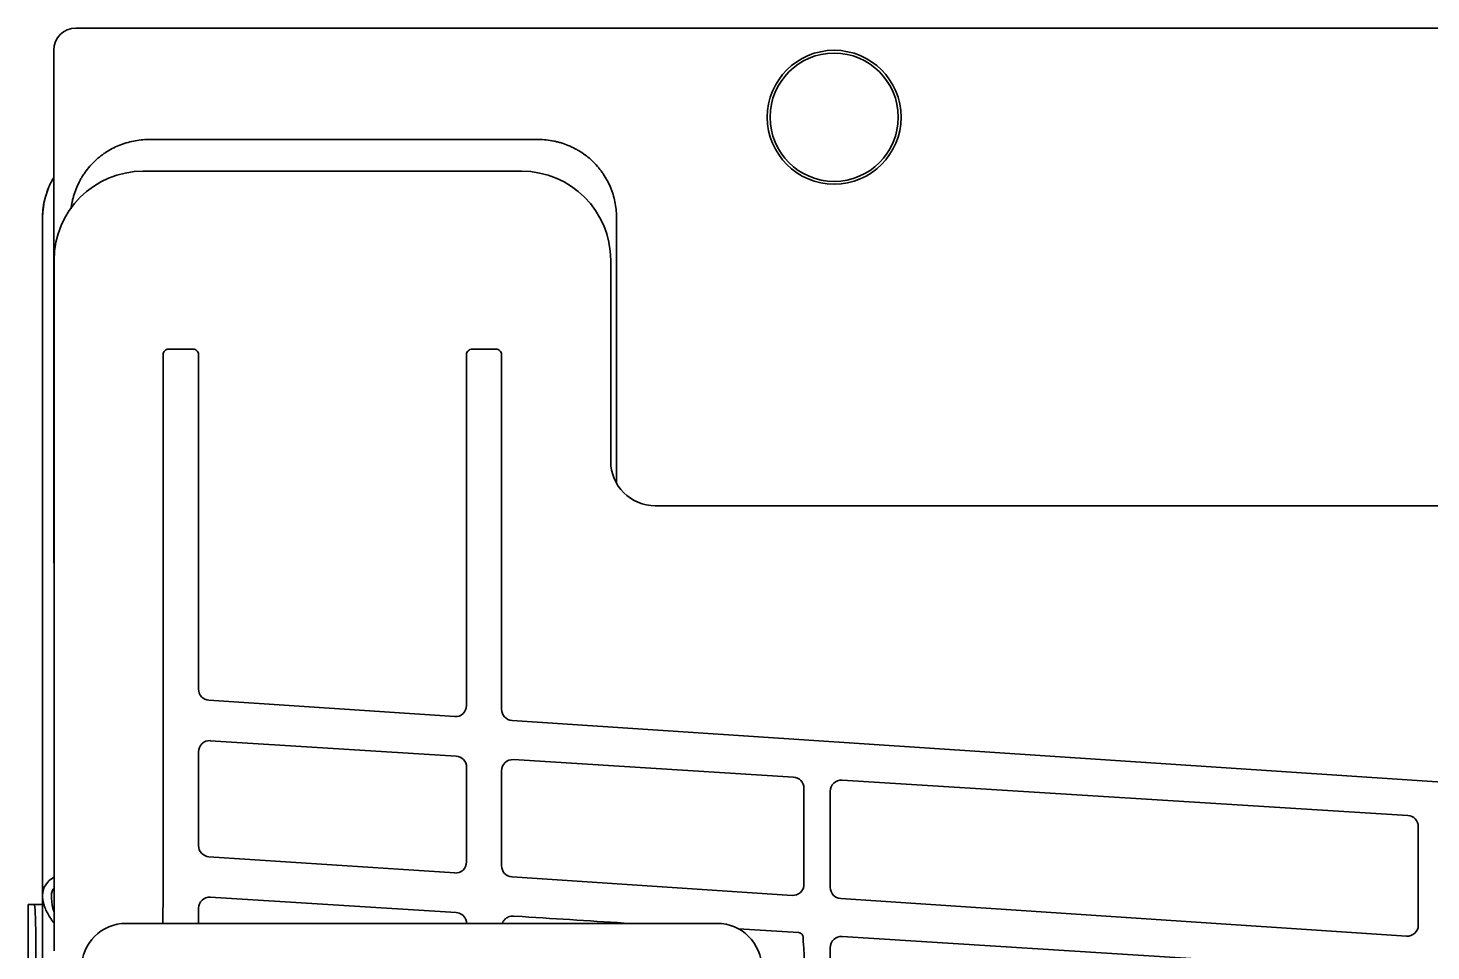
# Model space of a CAD drawing. Extents: x 6336 to 10269, y -393 to 3371.
# Drawn here: x 8426.8 to 8552.6, y 3229.8 to 3312.5 of the extents above; entities that cross this region are included whole.
import ezdxf

# ---------------------------------------------------------------- set-up
doc = ezdxf.new("R2010")
doc.units = 0
doc.header["$LTSCALE"] = 5
doc.layers.add('1', color=7, linetype='CONTINUOUS', true_color=0xffffff)

msp = doc.modelspace()

# ---------------------------------------------------------------- linework, layer by layer
at = {"layer": '1', "color": 7, "linetype": 'Continuous', "lineweight": 35}
for p, q in [((9175.07, 3312.53), (8431.07, 3312.53)), ((8429.07, 3310.53), (8429.07, 3264.53)), ((8437.59, 3302.53), (8472.56, 3302.53)), ((8471.04, 3299.69), (8437.1, 3299.69)), ((8437.1, 3299.69), (8437.1, 3299.68)), ((8471.04, 3299.68), (8437.1, 3299.68)), ((8471.04, 3299.69), (8471.04, 3299.68)), ((8428.07, 3295.53), (8428.07, 3238.73)), ((8428.08, 3295.53), (8428.07, 3295.53)), ((8428.08, 3238.72), (8428.08, 3295.53)), ((8479.56, 3295.59), (8479.56, 3271.69)), ((8429.11, 3291.7), (8429.11, 3229.76)), ((8429.11, 3291.7), (8429.11, 3291.7)), ((8429.11, 3291.7), (8429.11, 3229.76)), ((8479.03, 3273.68), (8479.03, 3291.7)), ((8479.03, 3291.7), (8479.03, 3291.7)), ((8479.03, 3273.68), (8479.03, 3291.7)), ((8438.88, 3283.23), (8438.88, 3237.12)), ((8439.39, 3283.73), (8439.4, 3283.73)), ((8439.4, 3283.73), (8441.55, 3283.73)), ((8441.56, 3283.73), (8441.55, 3283.73)), ((8442.06, 3253.24), (8442.06, 3283.23)), ((8466.1, 3283.23), (8466.1, 3251.77)), ((8466.61, 3283.73), (8466.6, 3283.73)), ((8466.61, 3283.73), (8468.73, 3283.73)), ((8468.73, 3283.73), (8468.74, 3283.73)), ((8469.24, 3251.43), (8469.24, 3283.23)), ((8479.03, 3273.68), (8479.03, 3273.68)), ((9123.12, 3269.69), (8483.03, 3269.69)), ((8483.03, 3269.69), (8483.03, 3269.68)), ((9123.12, 3269.68), (8483.03, 3269.68)), ((8496.95, 3269.7), (8496.94, 3269.69)), ((8496.95, 3269.7), (8496.97, 3269.69)), ((8465.04, 3250.78), (8442.99, 3252.24)), ((8702.85, 3235), (8470.18, 3250.43)), ((8442.06, 3239.21), (8442.06, 3247.62)), ((8443.12, 3248.61), (8465.17, 3247.24)), ((8466.1, 3246.24), (8466.1, 3237.74)), ((8470.3, 3246.92), (8495.42, 3245.35)), ((8469.24, 3237.4), (8469.24, 3245.92)), ((8499.79, 3245.07), (8550.52, 3241.9)), ((8496.36, 3244.35), (8496.36, 3235.74)), ((8498.72, 3235.45), (8498.72, 3244.07)), ((8551.46, 3240.91), (8551.46, 3232.08)), ((8428.07, 3238.66), (8428.07, 3234.73)), ((8428.08, 3234.86), (8428.08, 3238.69)), ((8465.04, 3236.75), (8442.99, 3238.21)), ((8495.29, 3234.74), (8470.18, 3236.41)), ((8426.77, 3233.93), (8426.78, 3233.93)), ((8426.77, 3233.93), (8426.77, 2584.53)), ((8427.31, 3233.93), (8426.78, 3233.93)), ((8427.31, 3233.93), (8428.07, 3233.93)), ((8428.07, 2599.33), (8428.07, 3234.73)), ((8442.06, 3232.23), (8442.06, 3233.59)), ((8443.12, 3234.59), (8465.17, 3233.21)), ((8550.39, 3231.09), (8499.66, 3234.45)), ((8470.3, 3232.89), (8471.08, 3232.84)), ((8488.57, 3232.23), (8435.57, 3232.23)), ((8495.86, 3231.4), (8490.49, 3231.74)), ((8427.46, 2587.53), (8427.46, 3230.93)), ((8498.72, 3230.05), (8498.72, 3226.66)), ((8550.52, 3227.87), (8499.79, 3231.04)), ((8429.11, 3229.76), (8429.11, 3229.76))]:
    msp.add_line(p, q, dxfattribs=at)
for radius in [6, 5.75]:
    msp.add_circle((8499.07, 3304.53), radius, dxfattribs=at)
for centre, radius, start in [((8431.07, 3310.53), 2, 90), ((8429.87, 3234.73), 1.8, 114.9652), ((8429.87, 3234.73), 1, 139.4352)]:
    msp.add_arc(centre, radius, start, 180, dxfattribs=at)
for centre, major_axis, ratio, start_param, end_param in [((8435.08, 3295.52), (4.95, -4.95), 0.999478, 3.386374, 3.926382), ((8437.12, 3291.68), (5.67, -5.67), 0.997776, 2.357564, 3.925621), ((8471.02, 3291.68), (-5.67, -5.67), 0.997776, 2.357564, 3.925621), ((8439.39, 3283.23), (0.501, 0), 0.998459, 1.570796, 3.141593), ((8441.56, 3283.23), (0, -0.5), 0.99925, 1.570796, 3.141593), ((8466.6, 3283.23), (0.501, 0), 0.998459, 1.570796, 3.141593), ((8468.74, 3283.23), (0, -0.5), 0.99925, 1.570796, 3.141593), ((8483.04, 3273.69), (-2.84, -2.84), 0.996244, 5.499157, 7.067214), ((8443.06, 3253.24), (0.477, -0.88), 0.998873, 4.215837, 5.7215), ((8465.1, 3251.77), (0.739, -0.675), 0.998632, 5.388335, 7.022435), ((8470.24, 3251.43), (0.477, -0.88), 0.998873, 4.215837, 5.7215), ((8443.06, 3247.62), (-0.478, -0.879), 0.998825, 3.575991, 5.210091), ((8465.1, 3246.24), (-0.746, -0.667), 0.998687, 2.413283, 3.918945), ((8470.24, 3245.92), (-0.478, -0.879), 0.998825, 3.575991, 5.210091), ((8495.36, 3244.35), (-0.746, -0.667), 0.998687, 2.413283, 3.918945), ((8499.72, 3244.08), (-0.478, -0.879), 0.998825, 3.575991, 5.210091), ((8550.46, 3240.91), (-0.746, -0.667), 0.998687, 2.413283, 3.918945), ((8443.06, 3239.21), (0.477, -0.88), 0.998873, 4.215837, 5.7215), ((8465.1, 3237.74), (0.739, -0.675), 0.998632, 5.388335, 7.022435), ((8470.24, 3237.4), (0.477, -0.88), 0.998873, 4.215837, 5.7215), ((8438.74, 3237.12), (0, -8.4), 0.017478, 0.948659, 1.5709), ((8495.36, 3235.74), (0.739, -0.675), 0.998632, 5.388335, 7.022435), ((8499.72, 3235.45), (0.477, -0.88), 0.998873, 4.215837, 5.7215), ((8427.31, 3230.93), (0, -3), 0.052336, 1.570796, 3.141593), ((8443.06, 3233.59), (-0.478, -0.879), 0.998825, 3.575991, 5.210091), ((8465.1, 3232.21), (-0.746, -0.667), 0.998687, 2.784567, 3.918945), ((8470.24, 3231.89), (-0.478, -0.879), 0.998825, 3.575991, 4.057119), ((8468.31, 3232.83), (52.87, -3.29), 0.003362, 1.331984, 1.518572), ((8435.57, 3228.23), (2.83, -2.83), 0.999695, 2.356347, 3.926839), ((8488.57, 3228.23), (-2.83, -2.83), 0.999695, 2.356347, 3.926839), ((8550.46, 3232.08), (0.739, -0.675), 0.998632, 5.388335, 7.022435)]:
    msp.add_ellipse(centre, major_axis=major_axis, ratio=ratio, start_param=start_param, end_param=end_param, dxfattribs=at)
at = {"layer": '1', "color": 7, "linetype": 'Continuous', "lineweight": 35, "extrusion": (0, 0, -1)}
msp.add_ellipse((8499.72, 3230.05), major_axis=(-0.478, -0.879), ratio=0.998825, start_param=1.073094, end_param=2.707194, dxfattribs=at)
at = {"layer": '1', "color": 7, "linetype": 'Continuous', "lineweight": 35}
for points, knots in [([(8437.59, 3302.53), (8437.36, 3302.53), (8437.13, 3302.51), (8436.68, 3302.47), (8436.23, 3302.4), (8435.79, 3302.29), (8435.52, 3302.21), (8435.46, 3302.2), (8435.35, 3302.16), (8435.3, 3302.14), (8435.14, 3302.08), (8435.03, 3302.04), (8434.71, 3301.91), (8434.3, 3301.72), (8433.91, 3301.49), (8433.63, 3301.3), (8433.53, 3301.23), (8433.4, 3301.13), (8433.35, 3301.1), (8433.26, 3301.03), (8433.21, 3300.99), (8432.99, 3300.81), (8432.82, 3300.66), (8432.5, 3300.34), (8432.19, 3300.01), (8431.92, 3299.64), (8431.76, 3299.41), (8431.73, 3299.36), (8431.67, 3299.26), (8431.64, 3299.21), (8431.55, 3299.07), (8431.49, 3298.97), (8431.33, 3298.67), (8431.13, 3298.26), (8430.97, 3297.83), (8430.87, 3297.51), (8430.84, 3297.4), (8430.8, 3297.23), (8430.78, 3297.18), (8430.76, 3297.06), (8430.75, 3297.01), (8430.69, 3296.74), (8430.66, 3296.52), (8430.63, 3296.3)], [0, 0, 0, 0, 0.066834, 0.066834, 0.133668, 0.200501, 0.200501, 0.21721, 0.21721, 0.233918, 0.233918, 0.267335, 0.267335, 0.334169, 0.401003, 0.401003, 0.43442, 0.43442, 0.451128, 0.451128, 0.467836, 0.467836, 0.53467, 0.53467, 0.601504, 0.668338, 0.668338, 0.685046, 0.685046, 0.701755, 0.701755, 0.735172, 0.735172, 0.802005, 0.868839, 0.868839, 0.902256, 0.902256, 0.918964, 0.918964, 0.935673, 0.935673, 1, 1, 1, 1]), ([(8479.56, 3295.59), (8479.56, 3295.82), (8479.54, 3296.05), (8479.49, 3296.5), (8479.42, 3296.95), (8479.31, 3297.38), (8479.23, 3297.66), (8479.21, 3297.71), (8479.17, 3297.82), (8479.15, 3297.87), (8479.09, 3298.04), (8479.05, 3298.14), (8478.92, 3298.46), (8478.72, 3298.87), (8478.49, 3299.25), (8478.3, 3299.54), (8478.23, 3299.63), (8478.13, 3299.77), (8478.09, 3299.81), (8478.02, 3299.9), (8477.99, 3299.95), (8477.8, 3300.17), (8477.65, 3300.34), (8477.33, 3300.66), (8476.99, 3300.96), (8476.62, 3301.23), (8476.39, 3301.39), (8476.34, 3301.42), (8476.24, 3301.48), (8476.19, 3301.51), (8476.04, 3301.6), (8475.94, 3301.65), (8475.64, 3301.81), (8475.23, 3302.01), (8474.81, 3302.16), (8474.48, 3302.26), (8474.37, 3302.29), (8474.2, 3302.33), (8474.15, 3302.34), (8474.04, 3302.37), (8473.98, 3302.38), (8473.7, 3302.44), (8473.25, 3302.5), (8472.79, 3302.53), (8472.56, 3302.53)], [0, 0, 0, 0, 0.0625, 0.0625, 0.125, 0.1875, 0.1875, 0.203125, 0.203125, 0.21875, 0.21875, 0.25, 0.25, 0.3125, 0.375, 0.375, 0.40625, 0.40625, 0.421875, 0.421875, 0.4375, 0.4375, 0.5, 0.5, 0.5625, 0.625, 0.625, 0.640625, 0.640625, 0.65625, 0.65625, 0.6875, 0.6875, 0.75, 0.8125, 0.8125, 0.84375, 0.84375, 0.859375, 0.859375, 0.875, 0.875, 0.9375, 1, 1, 1, 1]), ([(8428.07, 3295.53), (8428.07, 3295.53), (8428.07, 3295.53), (8428.07, 3295.53), (8428.07, 3295.53), (8428.07, 3295.53), (8428.07, 3295.53), (8428.07, 3295.53), (8428.07, 3295.53), (8428.07, 3295.54), (8428.07, 3295.54), (8428.07, 3295.54), (8428.07, 3295.54), (8428.07, 3295.54), (8428.07, 3295.54), (8428.07, 3295.55), (8428.07, 3295.55), (8428.07, 3295.55), (8428.07, 3295.55), (8428.07, 3295.56), (8428.07, 3295.56), (8428.07, 3295.56), (8428.07, 3295.57), (8428.07, 3295.57), (8428.07, 3295.57), (8428.07, 3295.58), (8428.07, 3295.58), (8428.07, 3295.58), (8428.07, 3295.59), (8428.07, 3295.59), (8428.07, 3295.6), (8428.07, 3295.6), (8428.07, 3295.61), (8428.07, 3295.61), (8428.07, 3295.62), (8428.07, 3295.62), (8428.07, 3295.63), (8428.07, 3295.63), (8428.07, 3295.64), (8428.07, 3295.65), (8428.07, 3295.65), (8428.07, 3295.66), (8428.07, 3295.66), (8428.07, 3295.67), (8428.07, 3295.68), (8428.07, 3295.68), (8428.07, 3295.69), (8428.08, 3295.7), (8428.08, 3295.71), (8428.08, 3295.71), (8428.08, 3295.72), (8428.08, 3295.73), (8428.08, 3295.74), (8428.08, 3295.74), (8428.08, 3295.75), (8428.08, 3295.76), (8428.08, 3295.77), (8428.08, 3295.78), (8428.08, 3295.79), (8428.08, 3295.8), (8428.08, 3295.81), (8428.08, 3295.82), (8428.08, 3295.82), (8428.08, 3295.83), (8428.08, 3295.84), (8428.08, 3295.85), (8428.08, 3295.86), (8428.08, 3295.87), (8428.08, 3295.89), (8428.08, 3295.9), (8428.08, 3295.91), (8428.08, 3295.92), (8428.08, 3295.93), (8428.09, 3295.94), (8428.09, 3295.95), (8428.09, 3295.96), (8428.09, 3295.97), (8428.09, 3295.99), (8428.09, 3296), (8428.09, 3296.01), (8428.09, 3296.02), (8428.09, 3296.04), (8428.09, 3296.05), (8428.09, 3296.06), (8428.09, 3296.07), (8428.1, 3296.09), (8428.1, 3296.1), (8428.1, 3296.11), (8428.1, 3296.13), (8428.1, 3296.14), (8428.1, 3296.16), (8428.1, 3296.17), (8428.11, 3296.28), (8428.14, 3296.49), (8428.18, 3296.78), (8428.24, 3297.06), (8428.31, 3297.32), (8428.38, 3297.57), (8428.45, 3297.8), (8428.52, 3298.01), (8428.62, 3298.24), (8428.73, 3298.49), (8428.85, 3298.74), (8428.94, 3298.9), (8428.97, 3298.96)], [0, 0, 0, 0, 0.000039, 0.000119, 0.00024, 0.000403, 0.00061, 0.000859, 0.001152, 0.001489, 0.00187, 0.002294, 0.002762, 0.003274, 0.00383, 0.004429, 0.005073, 0.00576, 0.006491, 0.007267, 0.008086, 0.008949, 0.009855, 0.010806, 0.011801, 0.012839, 0.013922, 0.015048, 0.016219, 0.017433, 0.018691, 0.019993, 0.021339, 0.022729, 0.024163, 0.025641, 0.027163, 0.028729, 0.030338, 0.031992, 0.033689, 0.035431, 0.037216, 0.039046, 0.040919, 0.042836, 0.044797, 0.046802, 0.048851, 0.050944, 0.053081, 0.055262, 0.057487, 0.059755, 0.062068, 0.064425, 0.066825, 0.06927, 0.071758, 0.07429, 0.076867, 0.079487, 0.082151, 0.084859, 0.087611, 0.090407, 0.093247, 0.096131, 0.099059, 0.102031, 0.105047, 0.108106, 0.11121, 0.114357, 0.117549, 0.120784, 0.124064, 0.127387, 0.130754, 0.134165, 0.137621, 0.14112, 0.144663, 0.14825, 0.151881, 0.155556, 0.159274, 0.163037, 0.166844, 0.170694, 0.174589, 0.178528, 0.18251, 0.269795, 0.352952, 0.431982, 0.506884, 0.577658, 0.644305, 0.706824, 0.765217, 0.851757, 0.937974, 1, 1, 1, 1]), ([(8429.1, 3232.25), (8429.07, 3232.28), (8429.05, 3232.31), (8429, 3232.38), (8428.97, 3232.41), (8428.92, 3232.49), (8428.9, 3232.52), (8428.78, 3232.7), (8428.68, 3232.85), (8428.52, 3233.14), (8428.44, 3233.28), (8428.31, 3233.57), (8428.26, 3233.72), (8428.19, 3233.93), (8428.17, 3234), (8428.14, 3234.11), (8428.13, 3234.15), (8428.12, 3234.22), (8428.11, 3234.26), (8428.08, 3234.44), (8428.07, 3234.58), (8428.07, 3234.73)], [0, 0, 0, 0, 0.038209, 0.038209, 0.081926, 0.081926, 0.125644, 0.125644, 0.300515, 0.300515, 0.475387, 0.475387, 0.650258, 0.650258, 0.737693, 0.737693, 0.781411, 0.781411, 0.825129, 0.825129, 1, 1, 1, 1]), ([(8428.87, 3234.73), (8428.87, 3234.69), (8428.87, 3234.65), (8428.87, 3234.58), (8428.88, 3234.54), (8428.88, 3234.44), (8428.89, 3234.36), (8428.91, 3234.15), (8428.92, 3234), (8428.98, 3233.66), (8429.03, 3233.47), (8429.08, 3233.28)], [0, 0, 0, 0, 0.074552, 0.074552, 0.149103, 0.149103, 0.298207, 0.298207, 0.596413, 0.596413, 1, 1, 1, 1]), ([(8466.03, 3232.57), (8466.06, 3232.52), (8466.07, 3232.46), (8466.09, 3232.37), (8466.1, 3232.33), (8466.1, 3232.27), (8466.1, 3232.24), (8466.1, 3232.21)], [0, 0, 0, 0, 0.5, 0.5, 0.75, 0.75, 1, 1, 1, 1]), ([(8469.3, 3232.23), (8469.3, 3232.23), (8469.3, 3232.23), (8469.31, 3232.26), (8469.33, 3232.31), (8469.35, 3232.35), (8469.38, 3232.39), (8469.39, 3232.41), (8469.43, 3232.47), (8469.49, 3232.55), (8469.55, 3232.62), (8469.61, 3232.66), (8469.63, 3232.68), (8469.67, 3232.71), (8469.69, 3232.72), (8469.75, 3232.76), (8469.79, 3232.78), (8469.84, 3232.8)], [0, 0, 0, 0, 0.015351, 0.015351, 0.104864, 0.194378, 0.194378, 0.283892, 0.283892, 0.462919, 0.641946, 0.641946, 0.731459, 0.731459, 0.820973, 0.820973, 1, 1, 1, 1]), ([(8495.86, 3231.4), (8495.88, 3231.4), (8495.9, 3231.4), (8495.94, 3231.39), (8495.95, 3231.39), (8495.98, 3231.38), (8495.99, 3231.38), (8496.03, 3231.37), (8496.05, 3231.36), (8496.08, 3231.34), (8496.09, 3231.33), (8496.11, 3231.32), (8496.14, 3231.3), (8496.15, 3231.29), (8496.17, 3231.27), (8496.18, 3231.26), (8496.21, 3231.23), (8496.22, 3231.21), (8496.24, 3231.18), (8496.24, 3231.17), (8496.25, 3231.16), (8496.25, 3231.16), (8496.26, 3231.14), (8496.26, 3231.13), (8496.27, 3231.09), (8496.28, 3231.06), (8496.28, 3231.04)], [0, 0, 0, 0, 0.125, 0.125, 0.1875, 0.1875, 0.25, 0.25, 0.375, 0.375, 0.4375, 0.4375, 0.5, 0.5625, 0.5625, 0.625, 0.625, 0.75, 0.75, 0.78125, 0.78125, 0.8125, 0.8125, 0.875, 0.875, 1, 1, 1, 1]), ([(8496.4, 3228.48), (8496.4, 3228.69), (8496.39, 3228.9), (8496.38, 3229.33), (8496.37, 3229.54), (8496.34, 3229.97), (8496.33, 3230.18), (8496.3, 3230.61), (8496.29, 3230.82), (8496.28, 3231.04)], [0, 0, 0, 0, 0.25, 0.25, 0.5, 0.5, 0.75, 0.75, 1, 1, 1, 1])]:
    msp.add_open_spline(points, degree=3, knots=knots, dxfattribs=at)

doc.saveas('drawing.dxf')
